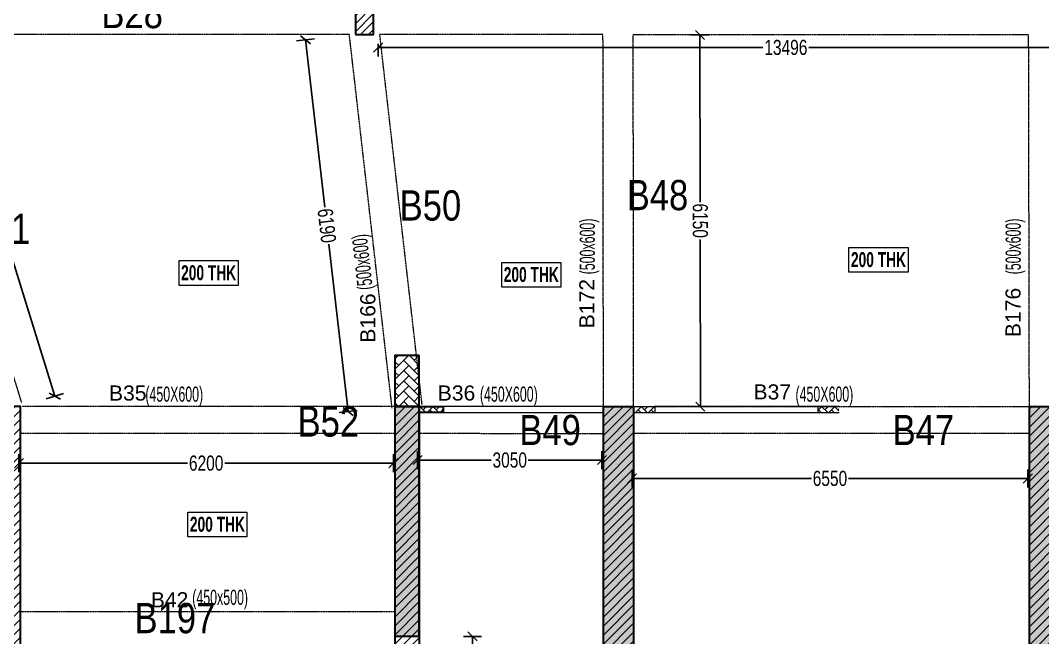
# Model space of a CAD drawing. Header units: millimetres. Extents: x 1 to 72184, y 68 to 60126.
# Drawn here: x 35410 to 52328, y 29236 to 39447 of the extents above; entities that cross this region are included whole.
import ezdxf
from ezdxf.enums import TextEntityAlignment as Align

# ---------------------------------------------------------------- set-up
doc = ezdxf.new("R2010")
doc.units = ezdxf.units.MM
doc.linetypes.add('HIDDEN', pattern=[0.375, 0.25, -0.125])
for name, color, linetype, lineweight in [('A-FLOR-IDEN', 11, 'Continuous', 9), ('S-BEAM', 7, 'Continuous', 18), ('S-BEAM-IDEN', 2, 'Continuous', 9), ('S-COL HATCH', 9, 'Continuous', 0), ('S-COLS', 5, 'Continuous', 35), ('S-WALL', 4, 'Continuous', 18)]:
    doc.layers.add(name, color=color, linetype=linetype, lineweight=lineweight)
for name, color, linetype in [('Abhinav working', 6, 'Continuous'), ('Beam Nos', 7, 'Continuous'), ('changes', 7, 'Continuous')]:
    doc.layers.add(name, color=color, linetype=linetype)
doc.styles.add('Dim.s & Anno.(Misc.)', font='ARIALN.TTF')
doc.styles.add('SC-BBS1', font='SansSerif')
doc.styles.add('SOBHA', font='swisscl.ttf')
doc.styles.add('Swis721 LtCn BT', font='swisscl.ttf', dxfattribs={"width": 0.9, "height": 233.355162})
doc.styles.add('Swis721 LtCn BT_B', font='', dxfattribs={"width": 0.9, "height": 246.918336})
doc.styles.get('Swis721 LtCn BT_B').set_extended_font_data('Swis721 LtCn BT', bold=True)
doc.dimstyles.new('S-100', dxfattribs={"dimscale": 100, "dimtxt": 2.5, "dimasz": 1.5, "dimexe": 1.5, "dimexo": 1.5, "dimgap": 0.1, "dimtad": 0, "dimdec": 0, "dimrnd": 0.0005, "dimzin": 0, "dimdsep": 46, "dimtxsty": 'SOBHA', "dimblk": 'OBLIQUE', "dimcen": 0.09, "dimclrd": 8, "dimclre": 8, "dimclrt": 6, "dimadec": 0, "dimazin": 0, "dimtfac": 1, "dimtdec": 0, "dimtofl": 0, "dimtmove": 0, "dimatfit": 3, "dimfxl": 1.5, "dimfxlon": 1, "dimtolj": 1, "dimtzin": 0, "dimlwd": -1, "dimlwe": -1, "dimarcsym": 0})
pattern_1 = [(45, (-31699446.87, 20890861.25), (-75.1300955, 75.1300955), [])]
pattern_2 = [(45, (-15037.47, -17858.63), (0, 107.76307), [228.6, -76.2]), (135, (-14983.584, -17804.75), (7e-15, 107.76307), [228.6, -76.2])]

# ---------------------------------------------------------------- blocks, each defined once
blk = doc.blocks.new('A$Cd226b1b4')
at = {"layer": 'S-COL HATCH', "transparency": 33554687}
h = blk.add_hatch(dxfattribs=at)
h.set_pattern_fill('ANSI31', color=256, scale=850)
h.set_pattern_definition(pattern_1)
h.paths.add_polyline_path([(23525, 21925), (23125, 21925), (23125, 15075), (21575, 15075), (21575, 14675), (23125, 14675), (23125, 12035), (23525, 12035)])
h = blk.add_hatch(dxfattribs=at)
h.set_pattern_fill('ANSI31', color=256, scale=850)
h.set_pattern_definition(pattern_1)
h.paths.add_polyline_path([(29725, 12035), (30125, 12035), (30125, 14675), (31675, 14675), (31675, 15075), (30125, 15075), (30125, 21925), (29725, 21925)])
h = blk.add_hatch(dxfattribs=at)
h.set_pattern_fill('ANSI31', color=256, scale=850)
h.set_pattern_definition(pattern_1)
h.paths.add_polyline_path([(33675, 13385), (33175, 13385), (33175, 21925), (33675, 21925)])
h = blk.add_hatch(dxfattribs=at)
h.set_pattern_fill('ANSI31', color=256, scale=850)
h.set_pattern_definition(pattern_1)
h.paths.add_polyline_path([(40725, 12225), (40225, 12225), (40225, 21925), (40725, 21925)])
at = {"layer": 'S-COLS', "elevation": 0}
for points in [[(23525, 10525), (23525, 21925), (23125, 21925), (23125, 15075), (21575, 15075), (21575, 14675), (23125, 14675), (23125, 12035), (20445, 12035), (20445, 10925), (17945, 10925), (17945, 13585), (17545, 13585), (17545, 10525), (23525, 10525)], [(29725, 10525), (29725, 21925), (30125, 21925), (30125, 15075), (31675, 15075), (31675, 14675), (30125, 14675), (30125, 12035), (32805, 12035), (32805, 10925), (35305, 10925), (35305, 13585), (35705, 13585), (35705, 10525), (29725, 10525)]]:
    blk.add_lwpolyline(points, dxfattribs=at)
for points in [[(33675, 13385), (33175, 13385), (33175, 21925), (33675, 21925)], [(40725, 12225), (40225, 12225), (40225, 21925), (40725, 21925)]]:
    blk.add_lwpolyline(points, close=True, dxfattribs=at)
blk = doc.blocks.new('A$Cbe320e20')
at = {"layer": 'S-COL HATCH'}
h = blk.add_hatch(dxfattribs=at)
h.set_pattern_fill('AR-HBONE', color=256, scale=30)
h.set_pattern_definition([(45, (-31802317.5, 20729084.55), (0, 169.7056275), [360, -120]), (135, (-31802232.65, 20729169.4), (1e-14, 169.7056275), [360, -120])])
h.paths.add_polyline_path([(21854, 17040), (22254, 17040), (22254, 16206), (22254, 16206), (21854, 16206)])
at = {"layer": 'S-COL HATCH', "transparency": 33554687}
h = blk.add_hatch(color=256, dxfattribs=at)
h.dxf.hatch_style = 1
h.paths.add_polyline_path([(22254, 16206), (21854, 16206), (21854, 12400), (22254, 12400)])
h = blk.add_hatch(color=256, dxfattribs=at)
h.dxf.hatch_style = 1
h.paths.add_polyline_path([(25804, 16200), (25304, 16200), (25304, 11650), (25804, 11650)])
h = blk.add_hatch(color=256, dxfattribs=at)
h.dxf.hatch_style = 1
h.paths.add_polyline_path([(32854, 16200), (32354, 16200), (32354, 6500), (32854, 6500)])
at = {"layer": 'S-WALL'}
h = blk.add_hatch(dxfattribs=at)
h.set_pattern_fill('FP_1', color=1, style=0, pattern_type=2)
h.set_pattern_definition(pattern_2)
h.paths.add_polyline_path([(22254, 16100), (22254, 16200), (22654, 16200), (22654, 16100)])
h = blk.add_hatch(dxfattribs=at)
h.set_pattern_fill('FP_1', color=1, style=0, pattern_type=2)
h.set_pattern_definition(pattern_2)
h.paths.add_polyline_path([(22254, 16100), (22254, 16200), (22654, 16200), (22654, 16100)])
h = blk.add_hatch(dxfattribs=at)
h.set_pattern_fill('FP_1', color=1, style=0, pattern_type=2)
h.set_pattern_definition(pattern_2)
h.paths.add_polyline_path([(25804, 16100), (25804, 16200), (26154, 16200), (26154, 16100)])
h = blk.add_hatch(dxfattribs=at)
h.set_pattern_fill('FP_1', color=1, style=0, pattern_type=2)
h.set_pattern_definition(pattern_2)
h.paths.add_polyline_path([(25804, 16100), (25804, 16200), (26154, 16200), (26154, 16100)])
h = blk.add_hatch(dxfattribs=at)
h.set_pattern_fill('FP_1', color=1, style=0, pattern_type=2)
h.set_pattern_definition([(45, (-18086.774, -17858.63), (0, 107.76307), [228.6, -76.2]), (135, (-18032.89, -17804.745), (7e-15, 107.76307), [228.6, -76.2])])
h.paths.add_polyline_path([(28853, 16100), (28853, 16200), (29203, 16200), (29203, 16100)])
at = {"layer": 'changes'}
blk.add_line((22254, 16206), (21854, 16206), dxfattribs=at)
at = {"layer": 'S-COLS'}
for points in [[(22254, 17040), (21854, 17040), (21854, 12400), (22254, 12400)], [(25804, 11650), (25304, 11650), (25304, 16200), (25804, 16200)]]:
    blk.add_lwpolyline(points, close=True, dxfattribs=at)
at = {"layer": 'S-COLS', "elevation": 0}
blk.add_lwpolyline([(32854, 6500), (32354, 6500), (32354, 16200), (32854, 16200)], close=True, dxfattribs=at)
at = {"layer": 'S-WALL', "lineweight": 35}
for p, q in [((22254, 16200), (22654, 16200)), ((22654, 16100), (22254, 16100)), ((22654, 16200), (22654, 16100)), ((32354, 16200), (33204, 16200))]:
    blk.add_line(p, q, dxfattribs=at)
at = {"layer": 'S-WALL', "color": 7}
for p, q in [((25304, 16200), (22654, 16200)), ((22654, 16100), (25304, 16100)), ((25304, 16200), (26154, 16200)), ((25804, 16100), (29204, 16100)), ((29204, 16200), (26154, 16200)), ((26154, 16200), (26154, 16100)), ((28854, 16200), (28854, 16100))]:
    blk.add_line(p, q, dxfattribs=at)
blk = doc.blocks.new('_OBLIQUE')
at = {"color": 0, "linetype": 'ByBlock'}
blk.add_line((-0.5, -0.5), (0.5, 0.5), dxfattribs=at)
blk = doc.blocks.new('*D541')
at = {"layer": 'Abhinav working', "color": 8, "transparency": 16777216}
for p, q in [((41331, 39057), (41331, 38849)), ((41331, 38999), (47697, 38999)), ((54828, 38998), (48462, 38999)), ((54828, 39056), (54828, 38848))]:
    blk.add_line(p, q, dxfattribs=at)
at = {"layer": 'Defpoints', "color": 0, "transparency": 16777216}
for p in [(41331, 39207, 0), (54828, 39206), (41331, 38999)]:
    blk.add_point(p, dxfattribs=at)
at = {"layer": 'Abhinav working', "color": 8, "transparency": 16777216, "xscale": 150, "yscale": 150, "zscale": 150}
for p, rotation in [((41331, 38999), 179.9950339990735), ((54828, 38998), 359.9950339990735)]:
    blk.add_blockref('_OBLIQUE', p, dxfattribs=dict(at, rotation=rotation))
at = {"layer": 'Abhinav working', "color": 6, "transparency": 16777216, "insert": (48079, 38999), "char_height": 250, "attachment_point": 5, "rotation": 359.995, "style": 'SOBHA'}
blk.add_mtext('\\A1;13496', dxfattribs=at)
blk = doc.blocks.new('*D555')
at = {"layer": 'Abhinav working', "color": 8, "transparency": 16777216}
for p, q in [((45534, 32018), (45534, 31718)), ((52084, 32018), (52084, 31718)), ((45534, 31868), (48502, 31868)), ((52084, 31868), (49116, 31868))]:
    blk.add_line(p, q, dxfattribs=at)
at = {"layer": 'Defpoints', "color": 0, "transparency": 16777216}
for p in [(45534, 32606), (52084, 32606, 0), (52084, 31868)]:
    blk.add_point(p, dxfattribs=at)
at = {"layer": 'Abhinav working', "color": 8, "transparency": 16777216, "xscale": 150, "yscale": 150, "zscale": 150, "rotation": 180}
blk.add_blockref('_OBLIQUE', (45534, 31868), dxfattribs=at)
at = {"layer": 'Abhinav working', "color": 8, "transparency": 16777216, "xscale": 150, "yscale": 150, "zscale": 150}
blk.add_blockref('_OBLIQUE', (52084, 31868), dxfattribs=at)
at = {"layer": 'Abhinav working', "color": 6, "transparency": 16777216, "insert": (48809, 31868), "char_height": 250, "attachment_point": 5, "style": 'SOBHA'}
blk.add_mtext('\\A1;6550', dxfattribs=at)
blk = doc.blocks.new('*D313')
at = {"layer": 'Abhinav working', "color": 8, "transparency": 16777216}
for p, q in [((46507, 39207), (46807, 39208)), ((46657, 39208), (46660, 36440)), ((46664, 33058), (46661, 35825)), ((46514, 33057), (46814, 33058))]:
    blk.add_line(p, q, dxfattribs=at)
at = {"layer": 'Defpoints', "color": 0, "transparency": 16777216}
for p in [(45526, 39206), (45534, 33056), (46664, 33058)]:
    blk.add_point(p, dxfattribs=at)
at = {"layer": 'Abhinav working', "color": 8, "transparency": 16777216, "xscale": 150, "yscale": 150, "zscale": 150}
for p, rotation in [((46657, 39208), 90.06916364524317), ((46664, 33058), 270.0691636452432)]:
    blk.add_blockref('_OBLIQUE', p, dxfattribs=dict(at, rotation=rotation))
at = {"layer": 'Abhinav working', "color": 6, "transparency": 16777216, "insert": (46661, 36133), "char_height": 250, "attachment_point": 5, "rotation": 270.0692, "style": 'SOBHA'}
blk.add_mtext('\\A1;6150', dxfattribs=at)
blk = doc.blocks.new('*D314')
at = {"layer": 'Abhinav working', "color": 8, "transparency": 16777216}
for p, q in [((41984, 32322), (41984, 32022)), ((45034, 32322), (45034, 32022)), ((41984, 32172), (43202, 32172)), ((45034, 32172), (43816, 32172))]:
    blk.add_line(p, q, dxfattribs=at)
at = {"layer": 'Defpoints', "color": 0, "transparency": 16777216}
for p in [(41984, 32606), (45034, 32606), (45034, 32172)]:
    blk.add_point(p, dxfattribs=at)
at = {"layer": 'Abhinav working', "color": 8, "transparency": 16777216, "xscale": 150, "yscale": 150, "zscale": 150}
for p, rotation in [((41984, 32172), 180.0001394136399), ((45034, 32172), 0.0001394136398663)]:
    blk.add_blockref('_OBLIQUE', p, dxfattribs=dict(at, rotation=rotation))
at = {"layer": 'Abhinav working', "color": 6, "transparency": 16777216, "insert": (43509, 32172), "char_height": 250, "attachment_point": 5, "rotation": 0.0001, "style": 'SOBHA'}
blk.add_mtext('\\A1;3050', dxfattribs=at)
blk = doc.blocks.new('*D315')
at = {"layer": 'Abhinav working', "color": 8, "transparency": 16777216}
for p, q in [((40278, 39143), (39980, 39109)), ((40129, 39126), (40446, 36356)), ((40833, 32976), (40516, 35746)), ((40982, 32993), (40684, 32959))]:
    blk.add_line(p, q, dxfattribs=at)
at = {"layer": 'Defpoints', "color": 0, "transparency": 16777216}
for p in [(40129, 39126), (40828, 39206, 0), (41532, 33056)]:
    blk.add_point(p, dxfattribs=at)
at = {"layer": 'Abhinav working', "color": 8, "transparency": 16777216, "xscale": 150, "yscale": 150, "zscale": 150}
for p, rotation in [((40129, 39126), 96.53046794769934), ((40833, 32976), 276.5304679476993)]:
    blk.add_blockref('_OBLIQUE', p, dxfattribs=dict(at, rotation=rotation))
at = {"layer": 'Abhinav working', "color": 6, "transparency": 16777216, "insert": (40481, 36051), "char_height": 250, "attachment_point": 5, "rotation": 276.5305, "style": 'SOBHA'}
blk.add_mtext('\\A1;6190', dxfattribs=at)
blk = doc.blocks.new('*D316')
at = {"layer": 'Abhinav working', "color": 8, "transparency": 16777216}
for p, q in [((33938, 39336), (34225, 39425)), ((34081, 39381), (34939, 36599)), ((35977, 33231), (35119, 36012)), ((35833, 33186), (36120, 33275))]:
    blk.add_line(p, q, dxfattribs=at)
at = {"layer": 'Defpoints', "color": 0, "transparency": 16777216}
for p in [(34081, 39381), (33516, 39206, 0), (35411, 33056)]:
    blk.add_point(p, dxfattribs=at)
at = {"layer": 'Abhinav working', "color": 8, "transparency": 16777216, "xscale": 150, "yscale": 150, "zscale": 150}
for p, rotation in [((34081, 39381), 107.1295014438336), ((35977, 33231), 287.1295014438337)]:
    blk.add_blockref('_OBLIQUE', p, dxfattribs=dict(at, rotation=rotation))
at = {"layer": 'Abhinav working', "color": 6, "transparency": 16777216, "insert": (35029, 36306), "char_height": 250, "attachment_point": 5, "rotation": 287.1295, "style": 'SOBHA'}
blk.add_mtext('\\A1;6435', dxfattribs=at)
blk = doc.blocks.new('*D317')
at = {"layer": 'Abhinav working', "color": 8, "transparency": 16777216}
for p, q in [((35384, 32271), (35384, 31971)), ((41584, 32271), (41584, 31971)), ((35384, 32121), (38177, 32121)), ((41584, 32121), (38791, 32121))]:
    blk.add_line(p, q, dxfattribs=at)
at = {"layer": 'Defpoints', "color": 0, "transparency": 16777216}
for p in [(35384, 32606), (41584, 32606), (41584, 32121)]:
    blk.add_point(p, dxfattribs=at)
at = {"layer": 'Abhinav working', "color": 8, "transparency": 16777216, "xscale": 150, "yscale": 150, "zscale": 150}
for p, rotation in [((35384, 32121), 180.0001394135119), ((41584, 32121), 0.0001394135119062)]:
    blk.add_blockref('_OBLIQUE', p, dxfattribs=dict(at, rotation=rotation))
at = {"layer": 'Abhinav working', "color": 6, "transparency": 16777216, "insert": (38484, 32121), "char_height": 250, "attachment_point": 5, "rotation": 0.0001, "style": 'SOBHA'}
blk.add_mtext('\\A1;6200', dxfattribs=at)
blk = doc.blocks.new('*D291')
at = {"layer": 'Abhinav working', "color": 8, "transparency": 16777216}
for p, q in [((42742, 29256), (43042, 29256)), ((42892, 29256), (42892, 28038)), ((42892, 26206), (42892, 27424)), ((42742, 26206), (43042, 26206))]:
    blk.add_line(p, q, dxfattribs=at)
at = {"layer": 'Defpoints', "color": 0, "transparency": 16777216}
for p in [(41984, 29256), (41984, 26206), (42892, 26206)]:
    blk.add_point(p, dxfattribs=at)
at = {"layer": 'Abhinav working', "color": 8, "transparency": 16777216, "xscale": 150, "yscale": 150, "zscale": 150}
for p, rotation in [((42892, 29256), 90), ((42892, 26206), 270)]:
    blk.add_blockref('_OBLIQUE', p, dxfattribs=dict(at, rotation=rotation))
at = {"layer": 'Abhinav working', "color": 6, "transparency": 16777216, "insert": (42892, 27731), "char_height": 250, "attachment_point": 5, "rotation": 90, "style": 'SOBHA'}
blk.add_mtext('\\A1;3049', dxfattribs=at)

msp = doc.modelspace()

# ---------------------------------------------------------------- hatches: boundary and pattern name
at = {"layer": 'S-COL HATCH', "transparency": 33554687}
h = msp.add_hatch(dxfattribs=at)
h.set_pattern_fill('ANSI31', color=256, scale=750)
h.set_pattern_definition([(45, (-31215772.29, 20872216.62), (-66.29126074, 66.29126074), [])])
h.paths.add_polyline_path([(41255.7, 40712.7), (40955.7, 40712.7), (40955.7, 39212.7), (41255.7, 39212.7)])

# ---------------------------------------------------------------- linework, layer by layer
at = {"layer": 'A-FLOR-IDEN', "color": 8, "flags": 128}
for points in [[(50100.8, 35690.9), (50100.8, 35279), (49123.3, 35279), (49123.3, 35690.9)], [(50100.8, 35690.9), (50100.8, 35279), (49123.3, 35279), (49123.3, 35690.9)], [(39013.3, 35473.9), (39013.3, 35062), (38035.8, 35062), (38035.8, 35473.9)], [(39013.3, 35473.9), (39013.3, 35062), (38035.8, 35062), (38035.8, 35473.9)], [(44353.8, 35444.4), (44353.8, 35032.5), (43376.3, 35032.5), (43376.3, 35444.4)], [(44353.8, 35444.4), (44353.8, 35032.5), (43376.3, 35032.5), (43376.3, 35444.4)], [(39159, 31312.1), (39159, 30900.3), (38181.5, 30900.3), (38181.5, 31312.1)]]:
    msp.add_lwpolyline(points, close=True, dxfattribs=at)
at = {"layer": 'S-BEAM', "linetype": 'HIDDEN'}
for p, q in [((40854.2, 39211.5), (33541.6, 39211.5)), ((33541.6, 39211.5, 0), (35424.8, 33128.1)), ((41561.5, 33033.1), (40854.2, 39211.5, 0)), ((42058.2, 33090), (41357.4, 39212.7, 0)), ((45052.2, 39211.5), (41357.5, 39211.5)), ((45059.9, 33061.5), (45052.2, 39211.5)), ((45552.4, 39211.5), (52097.5, 39211.5)), ((45559.9, 33061.5), (45552.4, 39211.5)), ((52109.9, 33061.5, 0), (52097.5, 39211.5, 0)), ((41609.9, 33061.5), (35437.1, 33061.5)), ((45059.8, 33061.5), (42009.9, 33061.5)), ((45559.9, 33061.5), (52109.9, 33061.5, 0)), ((41609.9, 32611.5, 0), (35409.9, 32611.5)), ((45060.7, 32605.7), (42010.7, 32611.5)), ((52110.7, 32610.8, 0), (45560.7, 32610.8)), ((41609.9, 29661.5), (35409.9, 29661.5))]:
    msp.add_line(p, q, dxfattribs=at)
at = {"layer": 'S-BEAM', "ltscale": 250000, "elevation": 0}
for points in [[(69910.3, 35224.9, -0.1044195), (37793.2, 48689.9, 0.059137), (29670.1, 54012.7, 0.059137)], [(69844.6, 34881.1, -0.1044683), (37580.7, 48411.4, 0.0581656), (29670.1, 53621.3, 0.0581656)]]:
    msp.add_lwpolyline(points, format="xyb", dxfattribs=at)
at = {"layer": 'S-COLS', "elevation": 0}
msp.add_lwpolyline([(40955.7, 39212.7), (41255.7, 39212.7), (41255.7, 40712.7), (40955.7, 40712.7)], close=True, dxfattribs=at)
msp.add_lwpolyline([(40955.7, 39212.7), (41255.7, 39212.7), (41255.7, 40712.7), (40955.7, 40712.7)], close=True, dxfattribs=at)

# ---------------------------------------------------------------- block references
at = {"layer": 'changes'}
msp.add_blockref('A$Cd226b1b4', (11884.9, 11136.3), dxfattribs=at)
at = {"layer": 'S-COLS'}
msp.add_blockref('A$Cbe320e20', (19755.5, 16860.7), dxfattribs=at)

# ---------------------------------------------------------------- texts
at = {"layer": 'A-FLOR-IDEN', "color": 1, "char_height": 246.92, "width": 1155, "attachment_point": 2, "line_spacing_factor": 0.964267, "style": 'Swis721 LtCn BT_B'}
for insert in [(49612.1, 35612.8), (49612.1, 35612.8), (38524.6, 35395.8), (38524.6, 35395.8), (43865.1, 35366.3), (43865.1, 35366.3), (38670.3, 31234.1)]:
    msp.add_mtext('200 THK', dxfattribs=dict(at, insert=insert))
at = {"layer": 'Abhinav working', "char_height": 500, "attachment_point": 1, "style": 'Dim.s & Anno.(Misc.)'}
for s, insert in [('B28', (36749, 39819.5)), ('B48', (45444.6, 36807)), ('B50', (41686.6, 36635.5, 0)), ('B51', (34553.2, 36248.9, 0)), ('B52', (39996.9, 33060.8)), ('B49', (43667.4, 32920.2, 0)), ('B47', (49845.8, 32920.2, 0)), ('B197', (37297.9, 29808.5))]:
    msp.add_mtext_dynamic_manual_height_columns(s, width=21149.247, gutter_width=5423.5, heights=[0], dxfattribs=dict(at, insert=insert))
at = {"layer": 'Beam Nos', "color": 3, "style": 'SC-BBS1'}
for s, p in [('B172', (44985.7, 34761.1)), ('B166', (41359.2, 34522.8, 0)), ('B176', (52038.7, 34615.1, 0))]:
    msp.add_text(s, height=250, rotation=90, dxfattribs=at).set_placement(p, align=Align.BOTTOM_CENTER)
for s, p in [('B35', (37186, 33081.6)), ('B36', (42628, 33082.1)), ('B37', (47854.5, 33100.6)), ('B42', (37878.6, 29661.5))]:
    msp.add_text(s, height=250, dxfattribs=at).set_placement(p, align=Align.BOTTOM_CENTER)
at = {"layer": 'S-BEAM-IDEN', "color": 3, "style": 'Swis721 LtCn BT', "width": 0.8}
for rotation, p in [(90, (44917.1, 35245.5)), (90, (51967.2, 35245.6, 0)), (96.26123, (41242.3, 35002.4, 0))]:
    msp.add_text('(500x600)', height=250, rotation=rotation, dxfattribs=at).set_placement(p)
for s, p in [('(450X600) ', (37477.4, 33139.1, 0)), ('(450X600) ', (43015.3, 33139.1, 0)), ('(450X600) ', (48238.3, 33139.1, 0)), ('(450x500)', (38253.7, 29776.5))]:
    msp.add_text(s, height=250, dxfattribs=at).set_placement(p)

# ---------------------------------------------------------------- dimensions: what is measured, and where the dimension line sits
at = {"layer": 'Abhinav working'}
for p1, p2, distance, picture, middle in [((35411, 33056.3), (33515.5, 39206.3, 0), -592.1, '*D316', (35029.1, 36305.6)), ((45526.4, 39206.3), (45533.8, 33056.3), 1130.4, '*D313', (46660.5, 36132.6)), ((41532.2, 33056.3), (40828.1, 39206.3, 0), 703.9, '*D315', (40480.8, 36051.2)), ((54827.6, 39206.3), (41331.3, 39207.4, 0), 208.3, '*D541', (48079.4, 38998.6)), ((35383.8, 32606.3), (41583.8, 32606.3), -485.4, '*D317', (38483.8, 32120.9)), ((41983.8, 32606.3), (45033.8, 32606.3), -434.5, '*D314', (43508.8, 32171.8))]:
    dim = msp.add_aligned_dim(p1=p1, p2=p2, distance=distance, dimstyle='S-100', dxfattribs=at)
    dim.commit()
    dim.dimension.update_dxf_attribs({"geometry": picture, "text_midpoint": middle})
dim = msp.add_linear_dim(base=(52083.8, 31867.6), p1=(45533.8, 32606.3), p2=(52083.8, 32606.3, 0), dimstyle='S-100', dxfattribs=at)
dim.commit()
dim.dimension.update_dxf_attribs({"geometry": '*D555', "text_midpoint": (48808.8, 31867.6)})
at = {"layer": 'Abhinav working', "color": 3}
dim = msp.add_aligned_dim(p1=(41983.8, 29255.6), p2=(41983.8, 26206.3), distance=907.9, dimstyle='S-100', dxfattribs=at)
dim.commit()
dim.dimension.update_dxf_attribs({"geometry": '*D291', "text_midpoint": (42891.7, 27730.9)})

doc.saveas('drawing.dxf')
